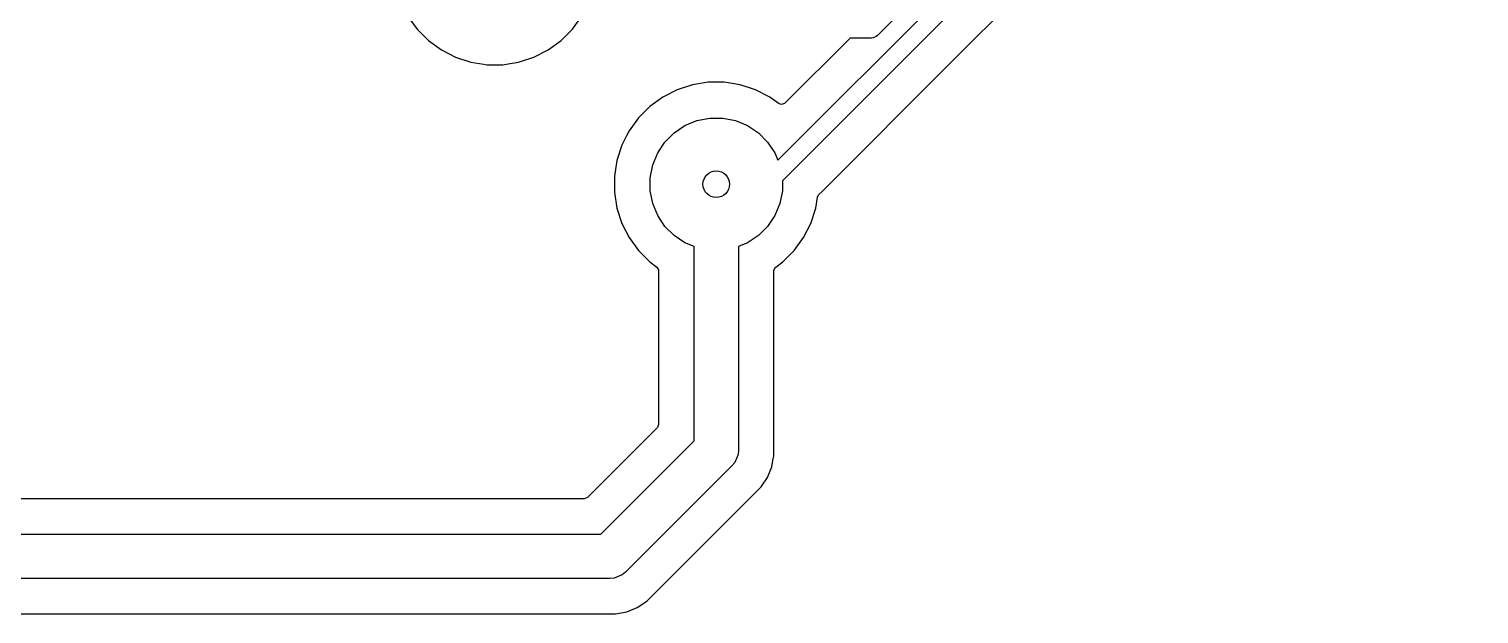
# Model space of a CAD drawing. Extents: x 5 to 95, y 1.8 to 60.
# Drawn here: x 24.74 to 41.11, y 20.15 to 26.75 of the extents above; entities that cross this region are included whole.
import ezdxf

# ---------------------------------------------------------------- set-up
doc = ezdxf.new("R2010")
doc.units = 0
doc.layers.add('BLACK', color=7, linetype='CONTINUOUS')

msp = doc.modelspace()

# ---------------------------------------------------------------- linework, layer by layer
at = {"layer": 'BLACK', "linetype": 'CONTINUOUS'}
for p, q in [((41.041421, 33.4), (34.320711, 26.679289)), ((33.195939, 25.270261), (40.996389, 33.07071)), ((41.108521, 32.9), (33.246389, 25.037867)), ((35.152079, 26.377165), (36.197748, 27.422834)), ((29.016004, 26.897006), (29.122448, 26.750497)), ((30.877553, 26.750499), (30.983996, 26.897006)), ((29.122448, 26.750497), (29.250497, 26.622448)), ((30.749507, 26.622452), (30.877548, 26.750493)), ((30.877548, 26.750493), (30.877551, 26.750497)), ((30.877551, 26.750497), (30.877553, 26.750499)), ((34.320711, 26.679289), (34.305557, 26.666853)), ((29.250497, 26.622448), (29.397006, 26.516004)), ((29.397006, 26.516004), (29.558362, 26.433788)), ((30.441639, 26.433789), (30.602994, 26.516004)), ((30.602994, 26.516004), (30.749501, 26.622447)), ((30.749501, 26.622447), (30.749502, 26.622448)), ((30.749502, 26.622448), (30.749507, 26.622452)), ((34.009286, 26.65), (33.271759, 25.912473)), ((34.25, 26.65), (34.009286, 26.65)), ((34.269509, 26.651921), (34.25, 26.65)), ((34.305557, 26.666853), (34.269509, 26.651921)), ((29.558362, 26.433788), (29.73059, 26.377829)), ((29.73059, 26.377829), (29.730593, 26.377828)), ((29.730593, 26.377828), (29.875794, 26.354831)), ((29.875794, 26.354831), (29.909454, 26.3495)), ((29.909454, 26.3495), (29.909455, 26.3495)), ((29.909455, 26.3495), (30.090545, 26.3495)), ((30.090545, 26.3495), (30.090546, 26.3495)), ((30.090546, 26.3495), (30.152459, 26.359306)), ((30.152459, 26.359306), (30.269406, 26.377828)), ((30.269406, 26.377828), (30.269409, 26.377829)), ((30.269409, 26.377829), (30.441637, 26.433788)), ((30.441637, 26.433788), (30.441639, 26.433789)), ((33.697748, 24.922834), (35.152079, 26.377165)), ((32.058361, 26.066211), (31.897006, 25.983996)), ((32.230591, 26.122171), (32.058361, 26.066211)), ((32.409454, 26.1505), (32.230591, 26.122171)), ((32.590546, 26.1505), (32.409454, 26.1505)), ((32.769409, 26.122171), (32.590546, 26.1505)), ((32.941639, 26.066211), (32.769409, 26.122171)), ((33.102994, 25.983996), (32.941639, 26.066211)), ((31.750493, 25.877548), (31.622452, 25.749507)), ((31.750497, 25.877551), (31.750493, 25.877548)), ((31.750499, 25.877553), (31.750497, 25.877551)), ((31.897006, 25.983996), (31.750499, 25.877553)), ((33.208312, 25.907477), (33.102994, 25.983996)), ((33.237111, 25.898121), (33.208312, 25.907477)), ((33.271759, 25.912473), (33.237111, 25.898121)), ((31.622447, 25.749501), (31.516004, 25.602994)), ((31.622448, 25.749502), (31.622447, 25.749501)), ((31.622452, 25.749507), (31.622448, 25.749502)), ((32.146452, 25.661441), (32.282286, 25.717705)), ((32.282286, 25.717705), (32.426487, 25.746389)), ((32.426487, 25.746389), (32.573513, 25.746389)), ((32.573513, 25.746389), (32.717714, 25.717705)), ((32.717714, 25.717705), (32.853548, 25.661441)), ((31.490609, 25.553154), (31.433788, 25.441637)), ((31.516004, 25.602994), (31.490609, 25.553154)), ((31.920242, 25.475795), (32.024205, 25.579758)), ((32.024205, 25.579758), (32.146452, 25.661441)), ((32.853548, 25.661441), (32.975795, 25.579758)), ((32.975795, 25.579758), (33.079758, 25.475795)), ((31.433788, 25.441637), (31.377829, 25.269409)), ((31.838559, 25.353548), (31.920242, 25.475795)), ((33.079758, 25.475795), (33.161441, 25.353548)), ((31.377828, 25.269406), (31.3495, 25.090545)), ((31.377829, 25.269409), (31.377828, 25.269406)), ((31.753611, 25.073513), (31.782295, 25.217714)), ((31.782295, 25.217714), (31.838559, 25.353548)), ((33.161441, 25.353548), (33.195939, 25.270261)), ((31.3495, 25.090545), (31.3495, 24.909454)), ((31.753611, 24.926487), (31.753611, 25.073513)), ((31.3495, 24.909454), (31.377828, 24.730593)), ((31.782295, 24.782286), (31.753611, 24.926487)), ((33.246389, 24.926487), (33.217705, 24.782286)), ((33.246389, 25.037867), (33.246389, 24.926487)), ((33.641635, 24.853488), (33.655384, 24.88047)), ((33.655384, 24.88047), (33.697748, 24.922834)), ((31.377828, 24.730593), (31.377829, 24.73059)), ((31.377829, 24.73059), (31.433788, 24.558362)), ((31.838559, 24.646452), (31.782295, 24.782286)), ((33.217705, 24.782286), (33.161441, 24.646452)), ((33.566211, 24.558361), (33.622171, 24.730591)), ((33.622171, 24.730591), (33.641635, 24.853488)), ((31.433788, 24.558362), (31.516004, 24.397006)), ((31.920242, 24.524205), (31.838559, 24.646452)), ((33.161441, 24.646452), (33.079758, 24.524205)), ((33.483996, 24.397006), (33.566211, 24.558361)), ((31.516004, 24.397006), (31.622448, 24.250497)), ((32.024205, 24.420242), (31.920242, 24.524205)), ((32.146452, 24.338559), (32.024205, 24.420242)), ((32.975795, 24.420242), (32.853548, 24.338559)), ((33.079758, 24.524205), (32.975795, 24.420242)), ((33.377553, 24.250499), (33.483996, 24.397006)), ((31.622448, 24.250497), (31.7505, 24.122445)), ((32.25, 24.295668), (32.146452, 24.338559)), ((32.25, 22.103554), (32.25, 24.295668)), ((32.853548, 24.338559), (32.75, 24.295668)), ((32.75, 24.295668), (32.75, 22)), ((33.249507, 24.122452), (33.377548, 24.250493)), ((33.377548, 24.250493), (33.377551, 24.250497)), ((33.377551, 24.250497), (33.377553, 24.250499)), ((31.7505, 24.122445), (31.829302, 24.065191)), ((31.829302, 24.065191), (31.848897, 24.033214)), ((33.1505, 24.02555), (33.164852, 24.060198)), ((33.164852, 24.060198), (33.170698, 24.065191)), ((33.170698, 24.065191), (33.249499, 24.122445)), ((33.249499, 24.122445), (33.249507, 24.122452)), ((31.848897, 24.033214), (31.8495, 24.02555)), ((31.8495, 24.02555), (31.8495, 22.289742)), ((33.1505, 23.877165), (33.1505, 24.02555)), ((33.1505, 21.935931), (33.1505, 23.877165)), ((31.8495, 22.289742), (31.835148, 22.255094)), ((31.835148, 22.255094), (31.044906, 21.464852)), ((31.196446, 21.05), (32.25, 22.103554)), ((32.745196, 21.951227), (32.707867, 21.861107)), ((32.75, 22), (32.745196, 21.951227)), ((33.139662, 21.881448), (33.1505, 21.935931)), ((32.676777, 21.823223), (31.476777, 20.623223)), ((32.707862, 21.861102), (32.676777, 21.823223)), ((32.707867, 21.861107), (32.707862, 21.861102)), ((33.076465, 21.691873), (33.125501, 21.810256)), ((33.125501, 21.810256), (33.139662, 21.881448)), ((33.005987, 21.586394), (33.076465, 21.691873)), ((31.010258, 21.4505), (24.3495, 21.4505)), ((31.044906, 21.464852), (31.010258, 21.4505)), ((31.714668, 20.294722), (33.005275, 21.585329)), ((33.005275, 21.585329), (33.005987, 21.586394)), ((23.9, 21.05), (31.196446, 21.05)), ((31.476777, 20.623223), (31.438897, 20.592137)), ((31.3, 20.55), (23.756213, 20.55)), ((31.348773, 20.554804), (31.3, 20.55)), ((31.438893, 20.592133), (31.348773, 20.554804)), ((31.438897, 20.592137), (31.438893, 20.592133)), ((31.608129, 20.223536), (31.714668, 20.294722)), ((23.921342, 20.1495), (31.364072, 20.1495)), ((31.364072, 20.1495), (31.489737, 20.174497)), ((31.489737, 20.174497), (31.489742, 20.174498)), ((31.489742, 20.174498), (31.608129, 20.223536))]:
    msp.add_line(p, q, dxfattribs=at)
at = {"layer": 'BLACK'}
msp.add_circle((32.5, 25), 0.15, dxfattribs=at)

doc.saveas('drawing.dxf')
